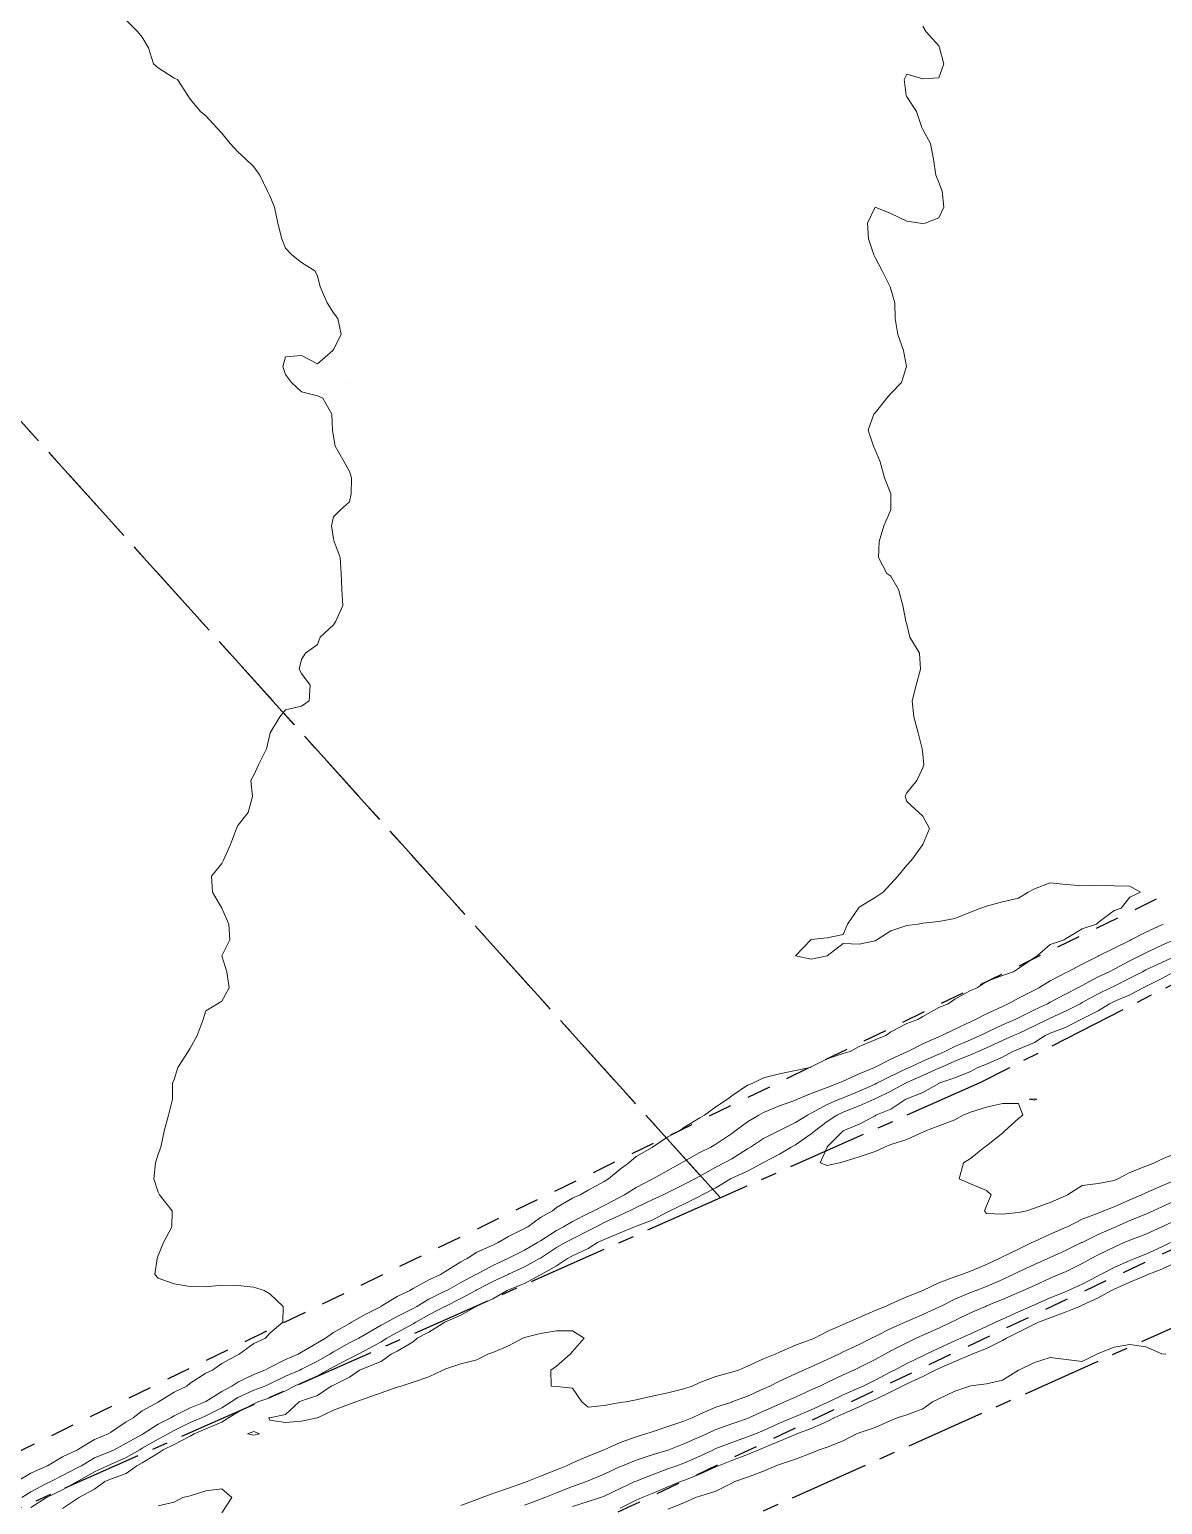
# Model space of a CAD drawing. Header units: centimetres. Extents: x 0 to 642158, y -847 to 649707.
# Drawn here: x 616899.71 to 616935.27, y 619902.53 to 619948.82 of the extents above; entities that cross this region are included whole.
import ezdxf

# ---------------------------------------------------------------- set-up
doc = ezdxf.new("R2010")
doc.units = ezdxf.units.CM
doc.header["$MEASUREMENT"] = 0
doc.linetypes.add('CENTERX2', pattern=[4, 2.5, -0.5, 0.5, -0.5])
doc.linetypes.add('JIS_02_0.7', pattern=[1.35, 0.75, -0.6])
doc.layers.add('SPW_parcellaire cadastral', color=7, linetype='CENTERX2', lineweight=25, true_color=0xff0542)
doc.layers.add('WAL_parcellaire agricole', color=7, linetype='JIS_02_0.7', lineweight=25)
doc.layers.add('WAL_topographie 0.5', color=253, linetype='Continuous', lineweight=20)

msp = doc.modelspace()

# ---------------------------------------------------------------- linework, layer by layer
at = {"layer": 'SPW_parcellaire cadastral'}
for points in [[(616921.398, 619912.152), (616803.95, 620042.534), (616842.291, 620067.212), (616824.166, 620098.846), (616913.726, 620151.806), (617037.024, 619981.817), (616987.92, 619947.229), (616962.52, 619932.624), (616929.537, 619915.761), (616921.398, 619912.152)], [(616921.398, 619912.152), (616898.867, 619902.178), (616882.513, 619893.846), (616771.738, 620018.879), (616798.175, 620038.82), (616803.95, 620042.534), (616921.398, 619912.152)], [(617007.905, 619826.751), (616920.013, 619901.11), (616969.525, 619923.259), (617063.567, 619833.635)]]:
    msp.add_lwpolyline(points, dxfattribs=at)
at = {"layer": 'WAL_parcellaire agricole'}
for points in [[(617004.365, 620160.596), (617008.458, 620154.4), (617135.971, 620039.415), (617097.973, 620020.411), (617076.475, 620008.409), (617057.809, 619999.407), (617044.144, 619991.405), (617027.645, 619979.57), (617009.147, 619966.735), (616986.816, 619950.066), (616958.152, 619932.729), (616872.99, 619891.386), (616829.993, 619869.882)], [(616834.393, 619862.141), (616901.115, 619894.202), (616963.611, 619923.834), (616998.733, 619944.275), (617044.542, 619975.155), (617078.601, 619997.784), (617129.239, 620024.449), (617150.605, 620035.193), (617167.005, 620042.471), (617183.636, 620049.254), (617195.968, 620052.589), (617205.635, 620054.257), (617214.468, 620054.924), (617225.801, 620055.092), (617244.635, 620054.095), (617264.801, 620051.764), (617279.268, 620048.932), (617287.568, 620047.033), (617298.302, 620043.934), (617316.303, 620037.27), (617206.585, 619911.125), (617193.234, 619891.652), (617159.761, 619845.532), (616438.339, 619756.31)]]:
    msp.add_lwpolyline(points, dxfattribs=at)
at = {"layer": 'WAL_topographie 0.5'}
for points in [[(616902.75, 619949.114), (616903.114, 619948.75), (616903.25, 619948.583), (616903.444, 619948.25), (616903.604, 619947.75), (616903.75, 619947.62), (616904.25, 619947.297), (616904.357, 619947.25), (616904.679, 619946.75), (616904.75, 619946.639), (616905.083, 619946.25), (616905.25, 619946.115), (616905.578, 619945.75), (616905.75, 619945.565), (616906.008, 619945.25), (616906.25, 619944.983), (616906.5, 619944.75), (616906.75, 619944.509), (616906.942, 619944.25), (616907.177, 619943.75), (616907.25, 619943.607), (616907.4, 619943.25), (616907.504, 619942.75), (616907.629, 619942.25), (616907.75, 619941.962), (616907.94, 619941.75), (616908.25, 619941.507), (616908.663, 619941.25), (616908.75, 619941.096), (616908.837, 619940.75), (616909.056, 619940.25), (616909.25, 619939.932), (616909.39, 619939.75), (616909.492, 619939.25), (616909.25, 619938.781), (616909.231, 619938.75), (616908.75, 619938.333), (616908.25, 619938.594), (616907.75, 619938.55), (616907.665, 619938.25), (616907.75, 619938), (616907.93, 619937.75), (616908.25, 619937.454), (616908.75, 619937.327), (616908.917, 619937.25), (616909.202, 619936.75), (616909.217, 619936.25), (616909.25, 619936.05), (616909.308, 619935.75), (616909.583, 619935.25), (616909.75, 619934.95), (616909.817, 619934.75), (616909.811, 619934.25), (616909.75, 619934), (616909.472, 619933.75), (616909.25, 619933.527), (616909.188, 619933.25), (616909.25, 619932.834), (616909.271, 619932.75), (616909.466, 619932.25), (616909.491, 619931.75), (616909.515, 619931.25), (616909.55, 619930.75), (616909.328, 619930.25), (616909.25, 619930.137), (616908.836, 619929.75), (616908.75, 619929.523), (616908.375, 619929.25), (616908.25, 619929.05), (616908.171, 619928.75), (616908.25, 619928.614), (616908.517, 619928.25), (616908.485, 619927.75), (616908.25, 619927.59), (616907.75, 619927.477), (616907.567, 619927.25), (616907.261, 619926.75), (616907.25, 619926.7), (616907.148, 619926.25), (616906.901, 619925.75), (616906.75, 619925.417), (616906.654, 619925.25), (616906.715, 619924.75), (616906.577, 619924.25), (616906.25, 619923.837), (616906.207, 619923.75), (616906.023, 619923.25), (616905.796, 619922.75), (616905.75, 619922.645), (616905.424, 619922.25), (616905.45, 619921.75), (616905.75, 619921.25), (616905.75, 619921.25), (616905.97, 619920.75), (616906, 619920.25), (616905.75, 619919.75), (616905.9, 619919.25), (616905.979, 619918.75), (616905.75, 619918.327), (616905.607, 619918.25), (616905.25, 619918.023), (616905.159, 619917.75), (616904.979, 619917.25), (616904.75, 619916.857), (616904.693, 619916.75), (616904.364, 619916.25), (616904.25, 619915.865), (616904.205, 619915.75), (616904.197, 619915.25), (616904.077, 619914.75), (616903.935, 619914.25), (616903.836, 619913.75), (616903.75, 619913.522), (616903.671, 619913.25), (616903.618, 619912.75), (616903.75, 619912.333), (616903.792, 619912.25), (616904.185, 619911.75), (616904.179, 619911.25), (616903.917, 619910.75), (616903.75, 619910.344), (616903.719, 619910.25), (616903.65, 619909.75), (616903.75, 619909.636), (616904.25, 619909.462), (616904.75, 619909.378), (616905.25, 619909.366), (616905.75, 619909.415), (616906.25, 619909.404), (616906.75, 619909.355), (616907.075, 619909.25), (616907.25, 619909.144), (616907.669, 619908.75), (616907.667, 619908.25), (616907.25, 619907.912), (616907.117, 619907.75), (616906.75, 619907.583), (616906.295, 619907.25), (616906.25, 619907.23), (616905.75, 619906.955), (616905.459, 619906.75), (616905.25, 619906.655), (616904.75, 619906.339), (616904.654, 619906.25), (616904.25, 619906.061), (616903.763, 619905.75), (616903.75, 619905.744), (616903.25, 619905.473), (616902.962, 619905.25), (616902.75, 619905.127), (616902.25, 619904.795), (616902.182, 619904.75), (616901.75, 619904.57), (616901.25, 619904.273), (616901.216, 619904.25), (616900.75, 619904.029), (616900.277, 619903.75), (616900.25, 619903.739), (616899.75, 619903.519), (616899.319, 619903.25)], [(616927.75, 619948.932), (616927.85, 619948.75), (616928.25, 619948.306), (616928.274, 619948.25), (616928.413, 619947.75), (616928.25, 619947.309), (616927.75, 619947.276), (616927.25, 619947.417), (616927.167, 619947.25), (616927.231, 619946.75), (616927.25, 619946.714), (616927.546, 619946.25), (616927.715, 619945.75), (616927.75, 619945.683), (616927.991, 619945.25), (616928.083, 619944.75), (616928.153, 619944.25), (616928.25, 619944.017), (616928.355, 619943.75), (616928.404, 619943.25), (616928.25, 619942.917), (616927.821, 619942.75), (616927.75, 619942.739), (616927.667, 619942.75), (616927.25, 619942.808), (616926.75, 619943.044), (616926.25, 619943.25), (616926.014, 619942.75), (616926.045, 619942.25), (616926.207, 619941.75), (616926.25, 619941.67), (616926.473, 619941.25), (616926.729, 619940.75), (616926.75, 619940.679), (616926.875, 619940.25), (616926.88, 619939.75), (616926.969, 619939.25), (616927.145, 619938.75), (616927.233, 619938.25), (616927.083, 619937.75), (616926.75, 619937.402), (616926.62, 619937.25), (616926.25, 619936.796), (616926.214, 619936.75), (616926.038, 619936.25), (616926.203, 619935.75), (616926.25, 619935.635), (616926.411, 619935.25), (616926.543, 619934.75), (616926.75, 619934.25), (616926.75, 619934.25), (616926.75, 619933.75), (616926.75, 619933.75), (616926.53, 619933.25), (616926.375, 619932.75), (616926.361, 619932.25), (616926.625, 619931.75), (616926.75, 619931.667), (616926.988, 619931.25), (616927.125, 619930.75), (616927.221, 619930.25), (616927.25, 619930.15), (616927.345, 619929.75), (616927.646, 619929.25), (616927.679, 619928.75), (616927.539, 619928.25), (616927.42, 619927.75), (616927.471, 619927.25), (616927.604, 619926.75), (616927.731, 619926.25), (616927.75, 619926.083), (616927.785, 619925.75), (616927.75, 619925.65), (616927.56, 619925.25), (616927.25, 619924.868), (616927.191, 619924.75), (616927.25, 619924.596), (616927.625, 619924.25), (616927.75, 619924.135), (616927.958, 619923.75), (616927.75, 619923.25), (616927.75, 619923.25), (616927.393, 619922.75), (616927.25, 619922.596), (616926.96, 619922.25), (616926.75, 619922.009), (616926.509, 619921.75), (616926.25, 619921.587), (616925.75, 619921.274), (616925.728, 619921.25), (616925.387, 619920.75), (616925.25, 619920.426), (616924.75, 619920.32), (616924.25, 619920.26), (616924.23, 619920.25), (616923.75, 619919.75), (616924.25, 619919.65), (616924.75, 619919.75), (616924.75, 619919.75), (616925.25, 619920.139), (616925.75, 619920.12), (616926.25, 619920.218), (616926.303, 619920.25), (616926.75, 619920.533), (616927.25, 619920.703), (616927.6, 619920.75), (616927.75, 619920.773), (616928.25, 619920.828), (616928.75, 619920.928), (616929.25, 619921.123), (616929.57, 619921.25), (616929.75, 619921.313), (616930.25, 619921.441), (616930.75, 619921.562), (616931.06, 619921.75), (616931.25, 619921.85), (616931.75, 619922.039), (616932.25, 619921.989), (616932.75, 619921.946), (616933.25, 619921.972), (616933.75, 619921.953), (616934.25, 619921.938), (616934.583, 619921.75), (616934.25, 619921.596), (616933.974, 619921.25), (616933.75, 619921.17), (616933.25, 619920.8), (616933.199, 619920.75), (616932.75, 619920.595), (616932.25, 619920.293), (616932.188, 619920.25), (616931.75, 619920.106), (616931.336, 619919.75), (616931.25, 619919.7), (616930.75, 619919.353), (616930.594, 619919.25), (616930.25, 619919.137), (616929.75, 619918.944), (616929.457, 619918.75), (616929.25, 619918.66), (616928.75, 619918.392), (616928.542, 619918.25), (616928.25, 619918.128), (616927.75, 619917.85), (616927.598, 619917.75), (616927.25, 619917.623), (616926.75, 619917.363), (616926.586, 619917.25), (616926.25, 619917.115), (616925.75, 619916.903), (616925.465, 619916.75), (616925.25, 619916.685), (616924.75, 619916.518), (616924.25, 619916.267), (616924.212, 619916.25), (616923.75, 619916.148), (616923.25, 619916.05), (616922.75, 619915.921), (616922.415, 619915.75), (616922.25, 619915.689), (616921.75, 619915.357), (616921.617, 619915.25), (616921.25, 619915.009), (616920.902, 619914.75), (616920.75, 619914.665), (616920.25, 619914.364), (616920.103, 619914.25), (616919.75, 619914.074), (616919.267, 619913.75), (616919.25, 619913.741), (616918.75, 619913.454), (616918.526, 619913.25), (616918.25, 619913.06), (616917.885, 619912.75), (616917.75, 619912.67), (616917.25, 619912.4), (616917, 619912.25), (616916.75, 619912.143), (616916.25, 619911.851), (616916.123, 619911.75), (616915.75, 619911.534), (616915.35, 619911.25), (616915.25, 619911.194), (616914.75, 619910.944), (616914.421, 619910.75), (616914.25, 619910.674), (616913.75, 619910.446), (616913.45, 619910.25), (616913.25, 619910.145), (616912.75, 619909.839), (616912.61, 619909.75), (616912.25, 619909.579), (616911.75, 619909.306), (616911.652, 619909.25), (616911.25, 619909.061), (616910.75, 619908.754), (616910.745, 619908.75), (616910.25, 619908.5), (616909.818, 619908.25), (616909.75, 619908.214), (616909.25, 619907.927), (616908.997, 619907.75), (616908.75, 619907.606), (616908.25, 619907.31), (616908.143, 619907.25), (616907.75, 619907.087), (616907.25, 619906.83), (616907.102, 619906.75), (616906.75, 619906.607), (616906.25, 619906.368), (616906.062, 619906.25), (616905.75, 619906.076), (616905.25, 619905.763), (616905.226, 619905.75), (616904.75, 619905.562), (616904.25, 619905.311), (616904.15, 619905.25), (616903.75, 619905.049), (616903.284, 619904.75), (616903.25, 619904.731), (616902.75, 619904.457), (616902.371, 619904.25), (616902.25, 619904.198), (616901.75, 619903.993), (616901.34, 619903.75), (616901.25, 619903.699), (616900.75, 619903.44), (616900.378, 619903.25), (616900.25, 619903.189), (616899.75, 619902.926), (616899.472, 619902.75)], [(616909.75, 619937.75), (616909.75, 619937.75), (616909.75, 619937.75), (616909.75, 619937.75), (616909.75, 619937.75)], [(616935.301, 619920.75), (616935.25, 619920.727), (616934.75, 619920.496), (616934.28, 619920.25), (616934.25, 619920.235), (616933.75, 619919.994), (616933.268, 619919.75), (616933.25, 619919.741), (616932.75, 619919.489), (616932.299, 619919.25), (616932.25, 619919.225), (616931.75, 619918.967), (616931.386, 619918.75), (616931.25, 619918.679), (616930.75, 619918.419), (616930.428, 619918.25), (616930.25, 619918.166), (616929.75, 619917.931), (616929.403, 619917.75), (616929.25, 619917.683), (616928.75, 619917.455), (616928.348, 619917.25), (616928.25, 619917.207), (616927.75, 619916.989), (616927.275, 619916.75), (616927.25, 619916.739), (616926.75, 619916.506), (616926.25, 619916.257), (616926.235, 619916.25), (616925.75, 619916.053), (616925.25, 619915.822), (616925.094, 619915.75), (616924.75, 619915.623), (616924.25, 619915.433), (616923.813, 619915.25), (616923.75, 619915.221), (616923.25, 619915.04), (616922.75, 619914.837), (616922.604, 619914.75), (616922.25, 619914.54), (616921.852, 619914.25), (616921.75, 619914.175), (616921.25, 619913.844), (616921.091, 619913.75), (616920.75, 619913.574), (616920.25, 619913.294), (616920.175, 619913.25), (616919.75, 619913.017), (616919.271, 619912.75), (616919.25, 619912.74), (616918.75, 619912.482), (616918.383, 619912.25), (616918.25, 619912.18), (616917.75, 619911.918), (616917.422, 619911.75), (616917.25, 619911.669), (616916.75, 619911.417), (616916.476, 619911.25), (616916.25, 619911.13), (616915.75, 619910.809), (616915.656, 619910.75), (616915.25, 619910.519), (616914.75, 619910.262), (616914.727, 619910.25), (616914.25, 619910.032), (616913.75, 619909.766), (616913.724, 619909.75), (616913.25, 619909.498), (616912.805, 619909.25), (616912.75, 619909.223), (616912.25, 619908.971), (616911.868, 619908.75), (616911.75, 619908.687), (616911.25, 619908.431), (616910.93, 619908.25), (616910.75, 619908.155), (616910.25, 619907.871), (616910.044, 619907.75), (616909.75, 619907.601), (616909.25, 619907.32), (616909.141, 619907.25), (616908.75, 619907.032), (616908.25, 619906.775), (616908.199, 619906.75), (616907.75, 619906.56), (616907.25, 619906.32), (616907.097, 619906.25), (616906.75, 619906.116), (616906.25, 619905.885), (616906.04, 619905.75), (616905.75, 619905.569), (616905.25, 619905.312), (616905.113, 619905.25), (616904.75, 619905.101), (616904.25, 619904.857), (616904.062, 619904.75), (616903.75, 619904.586), (616903.25, 619904.295), (616903.176, 619904.25), (616902.75, 619904.006), (616902.25, 619903.792), (616902.159, 619903.75), (616901.75, 619903.555), (616901.25, 619903.271), (616901.211, 619903.25), (616900.75, 619902.989), (616900.25, 619902.752), (616900.247, 619902.75), (616899.75, 619902.433)], [(616935.635, 619920.25), (616935.25, 619920.083), (616934.75, 619919.848), (616934.563, 619919.75), (616934.25, 619919.595), (616933.75, 619919.329), (616933.598, 619919.25), (616933.25, 619919.09), (616932.75, 619918.825), (616932.614, 619918.75), (616932.25, 619918.559), (616931.75, 619918.295), (616931.665, 619918.25), (616931.25, 619918.061), (616930.75, 619917.802), (616930.648, 619917.75), (616930.25, 619917.581), (616929.75, 619917.35), (616929.546, 619917.25), (616929.25, 619917.12), (616928.75, 619916.903), (616928.438, 619916.75), (616928.25, 619916.668), (616927.75, 619916.45), (616927.329, 619916.25), (616927.25, 619916.216), (616926.75, 619915.976), (616926.309, 619915.75), (616926.25, 619915.721), (616925.75, 619915.509), (616925.25, 619915.297), (616925.139, 619915.25), (616924.75, 619915.084), (616924.25, 619914.813), (616924.128, 619914.75), (616923.75, 619914.518), (616923.25, 619914.269), (616923.21, 619914.25), (616922.75, 619914.021), (616922.339, 619913.75), (616922.25, 619913.696), (616921.75, 619913.384), (616921.516, 619913.25), (616921.25, 619913.117), (616920.75, 619912.841), (616920.592, 619912.75), (616920.25, 619912.575), (616919.75, 619912.322), (616919.603, 619912.25), (616919.25, 619912.091), (616918.75, 619911.856), (616918.547, 619911.75), (616918.25, 619911.614), (616917.75, 619911.379), (616917.501, 619911.25), (616917.25, 619911.121), (616916.75, 619910.873), (616916.528, 619910.75), (616916.25, 619910.595), (616915.75, 619910.267), (616915.721, 619910.25), (616915.25, 619909.993), (616914.75, 619909.759), (616914.731, 619909.75), (616914.25, 619909.526), (616913.75, 619909.267), (616913.72, 619909.25), (616913.25, 619908.998), (616912.756, 619908.75), (616912.75, 619908.747), (616912.25, 619908.482), (616911.838, 619908.25), (616911.75, 619908.197), (616911.25, 619907.929), (616910.927, 619907.75), (616910.75, 619907.641), (616910.25, 619907.365), (616910.025, 619907.25), (616909.75, 619907.115), (616909.25, 619906.856), (616909.067, 619906.75), (616908.75, 619906.566), (616908.25, 619906.353), (616908.026, 619906.25), (616907.75, 619906.099), (616907.25, 619905.88), (616906.883, 619905.75), (616906.75, 619905.692), (616906.25, 619905.427), (616905.957, 619905.25), (616905.75, 619905.114), (616905.25, 619904.903), (616904.877, 619904.75), (616904.75, 619904.672), (616904.25, 619904.412), (616903.905, 619904.25), (616903.75, 619904.147), (616903.25, 619903.837), (616903.081, 619903.75), (616902.75, 619903.508), (616902.25, 619903.323), (616902.073, 619903.25), (616901.75, 619903.009), (616901.258, 619902.75), (616901.25, 619902.741), (616900.75, 619902.407)], [(616935.703, 619919.75), (616935.25, 619919.547), (616934.75, 619919.307), (616934.646, 619919.25), (616934.25, 619919.048), (616933.75, 619918.804), (616933.645, 619918.75), (616933.25, 619918.56), (616932.75, 619918.287), (616932.686, 619918.25), (616932.25, 619918.023), (616931.75, 619917.796), (616931.66, 619917.75), (616931.25, 619917.555), (616930.75, 619917.318), (616930.599, 619917.25), (616930.25, 619917.096), (616929.75, 619916.868), (616929.49, 619916.75), (616929.25, 619916.642), (616928.75, 619916.446), (616928.311, 619916.25), (616928.25, 619916.221), (616927.75, 619915.998), (616927.25, 619915.775), (616927.202, 619915.75), (616926.75, 619915.508), (616926.25, 619915.264), (616926.219, 619915.25), (616925.75, 619915.044), (616925.25, 619914.849), (616925.051, 619914.75), (616924.75, 619914.547), (616924.351, 619914.25), (616924.25, 619914.161), (616923.75, 619913.823), (616923.616, 619913.75), (616923.25, 619913.532), (616922.75, 619913.261), (616922.732, 619913.25), (616922.25, 619912.998), (616921.75, 619912.772), (616921.709, 619912.75), (616921.25, 619912.471), (616920.82, 619912.25), (616920.75, 619912.209), (616920.25, 619911.959), (616919.805, 619911.75), (616919.75, 619911.714), (616919.25, 619911.451), (616918.75, 619911.267), (616918.705, 619911.25), (616918.25, 619911.059), (616917.75, 619910.853), (616917.542, 619910.75), (616917.25, 619910.569), (616916.75, 619910.331), (616916.599, 619910.25), (616916.25, 619910.018), (616915.768, 619909.75), (616915.75, 619909.739), (616915.25, 619909.472), (616914.75, 619909.27), (616914.707, 619909.25), (616914.25, 619908.991), (616913.75, 619908.759), (616913.732, 619908.75), (616913.25, 619908.47), (616912.75, 619908.254), (616912.743, 619908.25), (616912.25, 619907.938), (616911.884, 619907.75), (616911.75, 619907.641), (616911.25, 619907.349), (616911.065, 619907.25), (616910.75, 619907.015), (616910.25, 619906.819), (616910.069, 619906.75), (616909.75, 619906.529), (616909.25, 619906.282), (616909.176, 619906.25), (616908.75, 619905.958), (616908.25, 619905.785), (616908.171, 619905.75), (616907.75, 619905.359), (616907.25, 619905.256), (616907.226, 619905.25), (616907.25, 619905.18), (616907.75, 619905.106), (616908.25, 619905.146), (616908.743, 619905.25), (616908.75, 619905.253), (616909.25, 619905.495), (616909.75, 619905.678), (616909.955, 619905.75), (616910.25, 619905.856), (616910.75, 619906.032), (616911.25, 619906.212), (616911.374, 619906.25), (616911.75, 619906.371), (616912.25, 619906.543), (616912.687, 619906.75), (616912.75, 619906.777), (616913.25, 619906.947), (616913.75, 619907.076), (616914.1, 619907.25), (616914.25, 619907.306), (616914.75, 619907.512), (616915.198, 619907.75), (616915.25, 619907.771), (616915.75, 619907.903), (616916.25, 619907.985), (616916.75, 619907.98), (616917.122, 619907.75), (616916.75, 619907.336), (616916.682, 619907.25), (616916.25, 619906.877), (616916.069, 619906.75), (616916.083, 619906.25), (616916.25, 619906.234), (616916.75, 619906.187), (616917.042, 619905.75), (616917.25, 619905.591), (616917.75, 619905.641), (616918.25, 619905.734), (616918.437, 619905.75), (616918.75, 619905.821), (616919.25, 619905.936), (616919.75, 619906.033), (616920.25, 619906.164), (616920.505, 619906.25), (616920.75, 619906.365), (616921.25, 619906.55), (616921.75, 619906.683), (616921.966, 619906.75), (616922.25, 619906.874), (616922.75, 619907.099), (616923.113, 619907.25), (616923.25, 619907.316), (616923.75, 619907.528), (616924.25, 619907.708), (616924.348, 619907.75), (616924.75, 619907.963), (616925.25, 619908.182), (616925.417, 619908.25), (616925.75, 619908.402), (616926.25, 619908.617), (616926.577, 619908.75), (616926.75, 619908.831), (616927.25, 619909.045), (616927.747, 619909.25), (616927.75, 619909.251), (616928.25, 619909.487), (616928.75, 619909.676), (616928.97, 619909.75), (616929.25, 619909.86), (616929.75, 619910.069), (616930.144, 619910.25), (616930.25, 619910.304), (616930.75, 619910.55), (616931.171, 619910.75), (616931.25, 619910.79), (616931.75, 619911.014), (616932.25, 619911.231), (616932.291, 619911.25), (616932.75, 619911.483), (616933.25, 619911.68), (616933.434, 619911.75), (616933.75, 619911.873), (616934.25, 619912.091), (616934.613, 619912.25), (616934.75, 619912.315), (616935.25, 619912.53), (616935.75, 619912.741)], [(616935.636, 619919.25), (616935.25, 619919.036), (616934.75, 619918.791), (616934.666, 619918.75), (616934.25, 619918.526), (616933.75, 619918.316), (616933.612, 619918.25), (616933.25, 619918.026), (616932.75, 619917.772), (616932.704, 619917.75), (616932.25, 619917.511), (616931.75, 619917.325), (616931.588, 619917.25), (616931.25, 619917.031), (616930.75, 619916.817), (616930.577, 619916.75), (616930.25, 619916.574), (616929.75, 619916.35), (616929.474, 619916.25), (616929.25, 619916.119), (616928.75, 619915.923), (616928.252, 619915.75), (616928.25, 619915.749), (616927.75, 619915.463), (616927.25, 619915.267), (616927.214, 619915.25), (616926.75, 619914.937), (616926.271, 619914.75), (616926.25, 619914.732), (616925.75, 619914.464), (616925.25, 619914.258), (616925.238, 619914.25), (616924.75, 619913.755), (616924.744, 619913.75), (616924.523, 619913.25), (616924.75, 619913.169), (616925.13, 619913.25), (616925.25, 619913.282), (616925.75, 619913.441), (616926.25, 619913.615), (616926.547, 619913.75), (616926.75, 619913.831), (616927.25, 619913.992), (616927.75, 619914.219), (616927.811, 619914.25), (616928.25, 619914.415), (616928.75, 619914.604), (616929.016, 619914.75), (616929.25, 619914.84), (616929.75, 619914.999), (616930.25, 619915.121), (616930.75, 619915.117), (616930.889, 619914.75), (616930.75, 619914.65), (616930.31, 619914.25), (616930.25, 619914.187), (616929.75, 619913.791), (616929.688, 619913.75), (616929.25, 619913.394), (616929.03, 619913.25), (616928.893, 619912.75), (616929.25, 619912.594), (616929.75, 619912.391), (616929.891, 619912.25), (616929.75, 619911.904), (616929.689, 619911.75), (616929.75, 619911.667), (616930.25, 619911.642), (616930.75, 619911.694), (616931.017, 619911.75), (616931.25, 619911.833), (616931.75, 619912.012), (616932.25, 619912.232), (616932.288, 619912.25), (616932.75, 619912.539), (616933.25, 619912.608), (616933.75, 619912.705), (616933.87, 619912.75), (616934.25, 619912.954), (616934.75, 619913.153), (616935.019, 619913.25), (616935.25, 619913.366), (616935.75, 619913.577)], [(616931.324, 619915.25), (616931.25, 619915.217), (616931.083, 619915.25), (616931.25, 619915.265), (616931.324, 619915.25)], [(616913.25, 619902.497), (616913.75, 619902.691), (616913.923, 619902.75), (616914.25, 619902.872), (616914.75, 619903.044), (616915.25, 619903.221), (616915.333, 619903.25), (616915.75, 619903.422), (616916.25, 619903.62), (616916.565, 619903.75), (616916.75, 619903.841), (616917.25, 619904.051), (616917.75, 619904.249), (616917.752, 619904.25), (616918.25, 619904.48), (616918.75, 619904.657), (616919.057, 619904.75), (616919.25, 619904.816), (616919.75, 619904.978), (616920.25, 619905.143), (616920.506, 619905.25), (616920.75, 619905.362), (616921.25, 619905.583), (616921.75, 619905.747), (616921.758, 619905.75), (616922.25, 619905.934), (616922.75, 619906.159), (616922.948, 619906.25), (616923.25, 619906.404), (616923.75, 619906.635), (616924.009, 619906.75), (616924.25, 619906.857), (616924.75, 619907.082), (616925.109, 619907.25), (616925.25, 619907.32), (616925.75, 619907.558), (616926.134, 619907.75), (616926.25, 619907.808), (616926.75, 619908.056), (616927.192, 619908.25), (616927.25, 619908.276), (616927.75, 619908.494), (616928.25, 619908.723), (616928.303, 619908.75), (616928.75, 619908.978), (616929.25, 619909.183), (616929.428, 619909.25), (616929.75, 619909.376), (616930.25, 619909.597), (616930.585, 619909.75), (616930.75, 619909.83), (616931.25, 619910.066), (616931.668, 619910.25), (616931.75, 619910.288), (616932.25, 619910.512), (616932.734, 619910.75), (616932.75, 619910.758), (616933.25, 619911.004), (616933.75, 619911.225), (616933.809, 619911.25), (616934.25, 619911.441), (616934.75, 619911.649), (616934.976, 619911.75), (616935.25, 619911.873), (616935.75, 619912.106)], [(616915.25, 619902.511), (616915.75, 619902.697), (616915.885, 619902.75), (616916.25, 619902.898), (616916.75, 619903.098), (616917.192, 619903.25), (616917.25, 619903.273), (616917.75, 619903.481), (616918.25, 619903.72), (616918.322, 619903.75), (616918.75, 619903.925), (616919.25, 619904.087), (616919.75, 619904.239), (616919.782, 619904.25), (616920.25, 619904.431), (616920.75, 619904.651), (616920.972, 619904.75), (616921.25, 619904.882), (616921.75, 619905.067), (616922.25, 619905.234), (616922.29, 619905.25), (616922.75, 619905.457), (616923.25, 619905.685), (616923.41, 619905.75), (616923.75, 619905.903), (616924.25, 619906.127), (616924.522, 619906.25), (616924.75, 619906.36), (616925.25, 619906.597), (616925.586, 619906.75), (616925.75, 619906.83), (616926.25, 619907.086), (616926.556, 619907.25), (616926.75, 619907.356), (616927.25, 619907.609), (616927.545, 619907.75), (616927.75, 619907.843), (616928.25, 619908.066), (616928.637, 619908.25), (616928.75, 619908.308), (616929.25, 619908.55), (616929.719, 619908.75), (616929.75, 619908.762), (616930.25, 619908.967), (616930.75, 619909.183), (616930.902, 619909.25), (616931.25, 619909.41), (616931.75, 619909.637), (616932.022, 619909.75), (616932.25, 619909.849), (616932.75, 619910.093), (616933.038, 619910.25), (616933.25, 619910.363), (616933.75, 619910.611), (616934.07, 619910.75), (616934.25, 619910.826), (616934.75, 619911.02), (616935.25, 619911.244), (616935.263, 619911.25), (616935.75, 619911.488)], [(616916.75, 619902.469), (616917.25, 619902.626), (616917.632, 619902.75), (616917.75, 619902.792), (616918.25, 619903.038), (616918.712, 619903.25), (616918.75, 619903.268), (616919.25, 619903.466), (616919.75, 619903.648), (616920.029, 619903.75), (616920.25, 619903.834), (616920.75, 619904.052), (616921.177, 619904.25), (616921.25, 619904.285), (616921.75, 619904.479), (616922.25, 619904.652), (616922.495, 619904.75), (616922.75, 619904.858), (616923.25, 619905.086), (616923.647, 619905.25), (616923.75, 619905.295), (616924.25, 619905.501), (616924.75, 619905.728), (616924.795, 619905.75), (616925.25, 619905.971), (616925.75, 619906.192), (616925.874, 619906.25), (616926.25, 619906.438), (616926.75, 619906.697), (616926.856, 619906.75), (616927.25, 619906.957), (616927.75, 619907.199), (616927.855, 619907.25), (616928.25, 619907.438), (616928.75, 619907.665), (616928.947, 619907.75), (616929.25, 619907.889), (616929.75, 619908.114), (616930.029, 619908.25), (616930.25, 619908.351), (616930.75, 619908.576), (616931.144, 619908.75), (616931.25, 619908.798), (616931.75, 619909.021), (616932.25, 619909.221), (616932.316, 619909.25), (616932.75, 619909.445), (616933.25, 619909.713), (616933.321, 619909.75), (616933.75, 619909.97), (616934.25, 619910.187), (616934.404, 619910.25), (616934.75, 619910.389), (616935.25, 619910.614), (616935.522, 619910.75)], [(616918.25, 619902.419), (616918.75, 619902.663), (616918.94, 619902.75), (616919.25, 619902.882), (616919.75, 619903.088), (616920.148, 619903.25), (616920.25, 619903.288), (616920.75, 619903.479), (616921.25, 619903.709), (616921.34, 619903.75), (616921.75, 619903.913), (616922.25, 619904.098), (616922.604, 619904.25), (616922.75, 619904.308), (616923.25, 619904.515), (616923.75, 619904.734), (616923.791, 619904.75), (616924.25, 619904.916), (616924.75, 619905.136), (616924.967, 619905.25), (616925.25, 619905.382), (616925.75, 619905.598), (616926.07, 619905.75), (616926.25, 619905.83), (616926.75, 619906.073), (616927.1, 619906.25), (616927.25, 619906.321), (616927.75, 619906.547), (616928.136, 619906.75), (616928.25, 619906.805), (616928.75, 619907.021), (616929.25, 619907.233), (616929.288, 619907.25), (616929.75, 619907.432), (616930.25, 619907.674), (616930.376, 619907.75), (616930.75, 619907.937), (616931.25, 619908.187), (616931.384, 619908.25), (616931.75, 619908.395), (616932.25, 619908.575), (616932.663, 619908.75), (616932.75, 619908.784), (616933.25, 619909.014), (616933.671, 619909.25), (616933.75, 619909.289), (616934.25, 619909.508), (616934.75, 619909.723), (616934.81, 619909.75), (616935.25, 619909.918), (616935.75, 619910.158)], [(616919.75, 619902.382), (616920.25, 619902.587), (616920.616, 619902.75), (616920.75, 619902.792), (616921.25, 619902.954), (616921.75, 619903.199), (616921.844, 619903.25), (616922.25, 619903.392), (616922.75, 619903.574), (616923.137, 619903.75), (616923.25, 619903.787), (616923.75, 619903.953), (616924.25, 619904.142), (616924.496, 619904.25), (616924.75, 619904.327), (616925.25, 619904.535), (616925.663, 619904.75), (616925.75, 619904.782), (616926.25, 619904.946), (616926.75, 619905.167), (616926.949, 619905.25), (616927.25, 619905.346), (616927.75, 619905.535), (616928.052, 619905.75), (616928.25, 619905.843), (616928.75, 619906.092), (616929.227, 619906.25), (616929.25, 619906.255), (616929.75, 619906.321), (616930.25, 619906.43), (616930.75, 619906.744), (616930.758, 619906.75), (616931.25, 619906.992), (616931.75, 619907.147), (616932.25, 619907.083), (616932.75, 619907.017), (616933.206, 619907.25), (616933.25, 619907.266), (616933.75, 619907.47), (616934.25, 619907.55), (616934.75, 619907.48), (616935.25, 619907.264), (616935.375, 619907.25)], [(616906.75, 619904.71), (616906.929, 619904.75), (616906.75, 619904.824), (616906.55, 619904.75), (616906.75, 619904.71)], [(616903.75, 619902.494), (616904.25, 619902.608), (616904.521, 619902.75), (616904.75, 619902.806), (616905.25, 619902.966), (616905.75, 619903.02), (616906.06, 619902.75), (616905.75, 619902.271)]]:
    msp.add_lwpolyline(points, dxfattribs=at)

doc.saveas('drawing.dxf')
